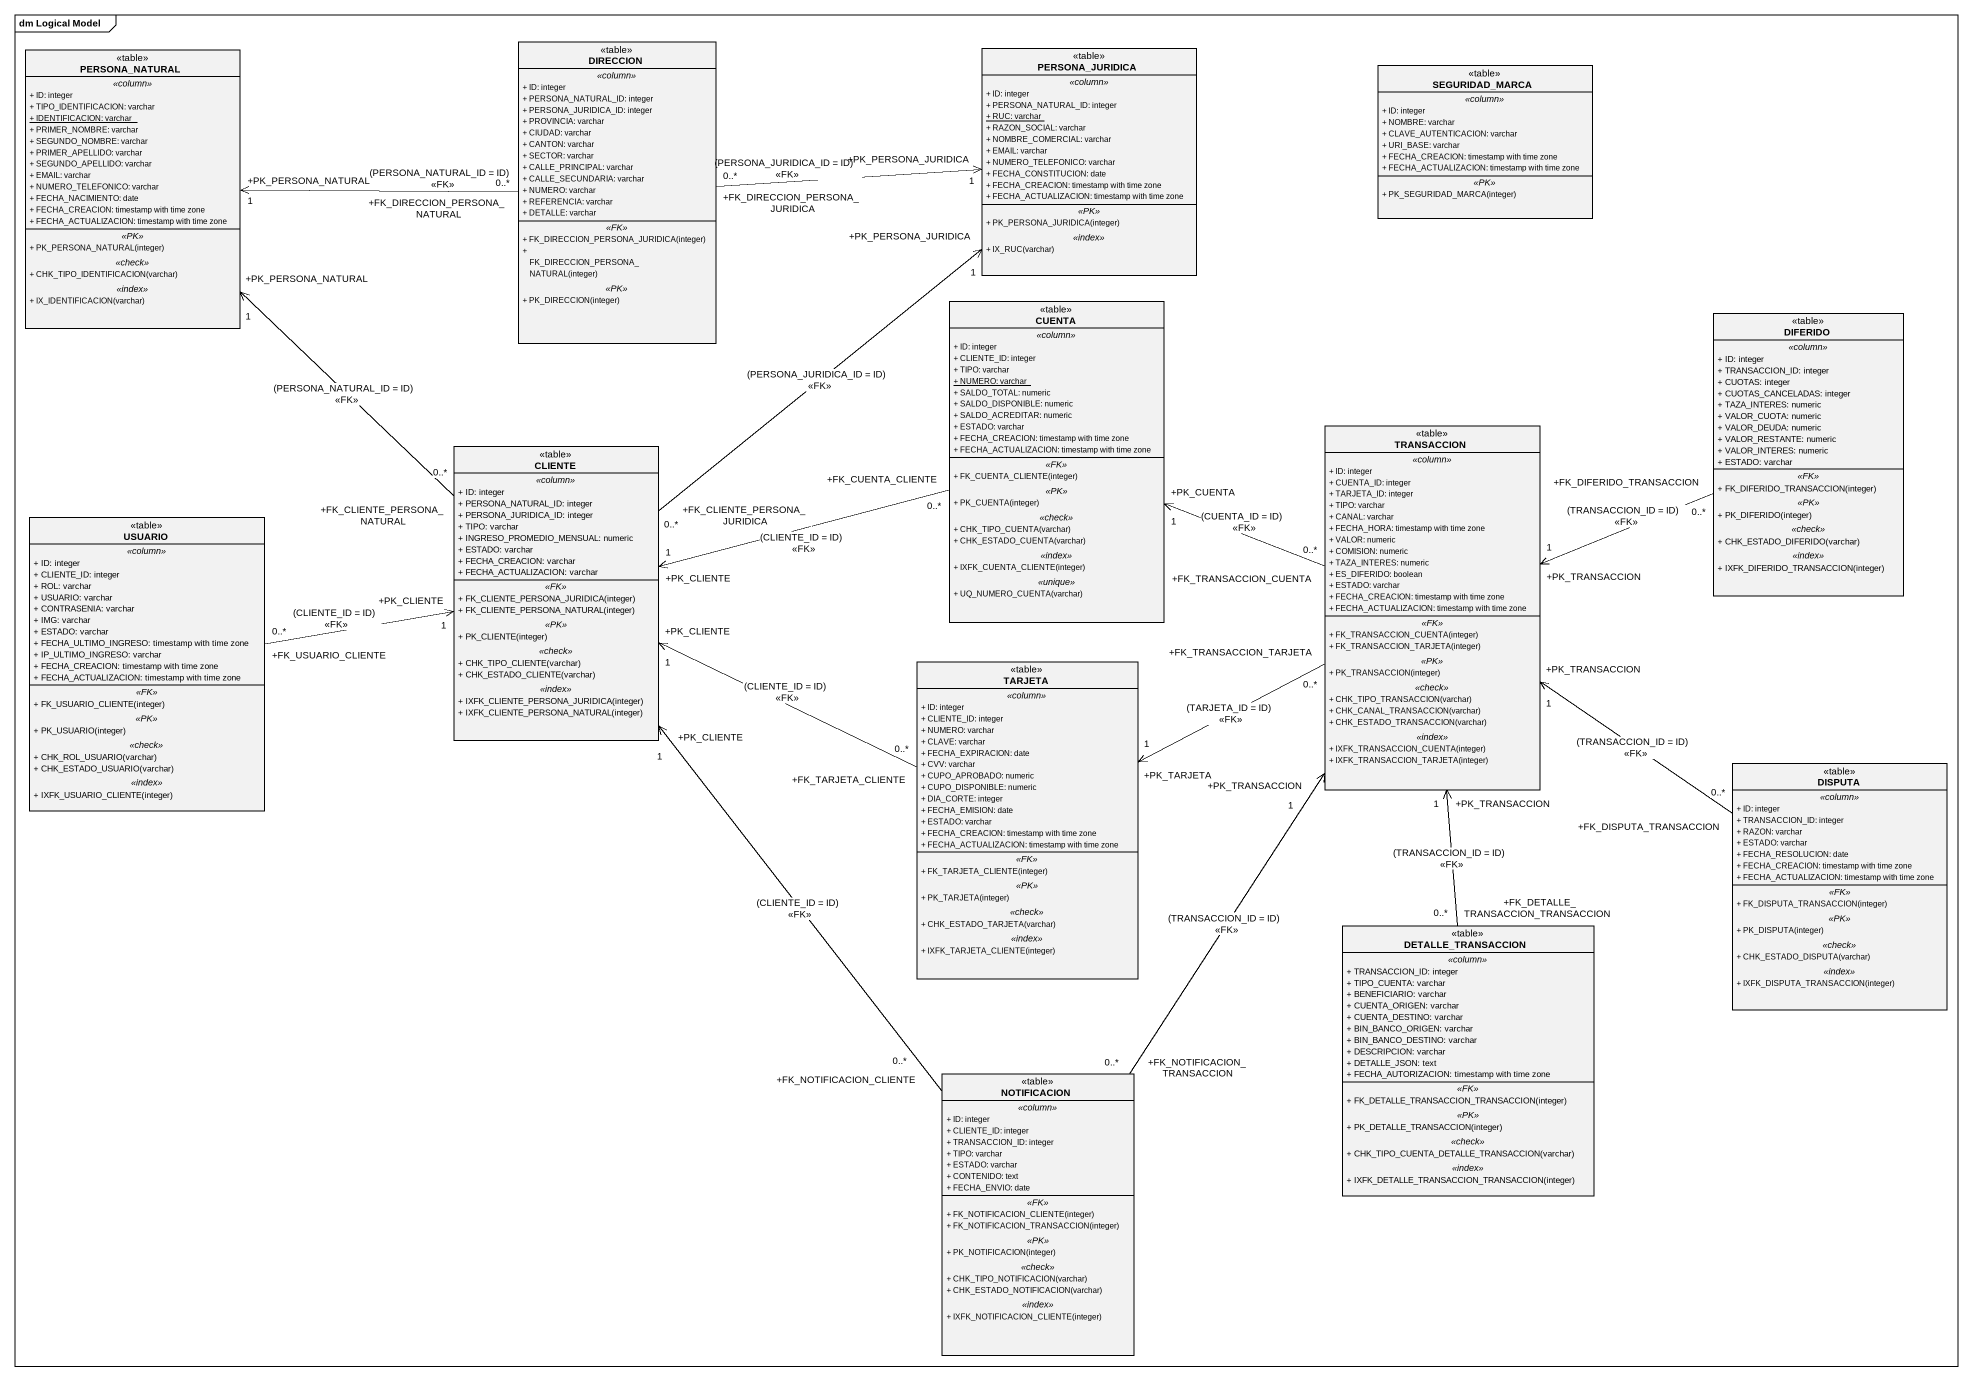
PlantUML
@startuml
mainframe dm Logical Model
hide circle
hide empty members
skinparam classAttributeIconSize 0
class PERSONA_NATURAL <<table>> {
  .. <<column>> ..
  + ID: integer
  + TIPO_IDENTIFICACION: varchar
  {static} + IDENTIFICACION: varchar
  + PRIMER_NOMBRE: varchar
  + SEGUNDO_NOMBRE: varchar
  + PRIMER_APELLIDO: varchar
  + SEGUNDO_APELLIDO: varchar
  + EMAIL: varchar
  + NUMERO_TELEFONICO: varchar
  + FECHA_NACIMIENTO: date
  + FECHA_CREACION: timestamp with time zone
  + FECHA_ACTUALIZACION: timestamp with time zone
  .. <<PK>> ..
  + PK_PERSONA_NATURAL(integer)
  .. <<check>> ..
  + CHK_TIPO_IDENTIFICACION(varchar)
  .. <<index>> ..
  + IX_IDENTIFICACION(varchar)
}
class DIRECCION <<table>> {
  .. <<column>> ..
  + ID: integer
  + PERSONA_NATURAL_ID: integer
  + PERSONA_JURIDICA_ID: integer
  + PROVINCIA: varchar
  + CIUDAD: varchar
  + CANTON: varchar
  + SECTOR: varchar
  + CALLE_PRINCIPAL: varchar
  + CALLE_SECUNDARIA: varchar
  + NUMERO: varchar
  + REFERENCIA: varchar
  + DETALLE: varchar
  .. <<FK>> ..
  + FK_DIRECCION_PERSONA_JURIDICA(integer)
  + FK_DIRECCION_PERSONA_NATURAL(integer)
  .. <<PK>> ..
  + PK_DIRECCION(integer)
}
class PERSONA_JURIDICA <<table>> {
  .. <<column>> ..
  + ID: integer
  + PERSONA_NATURAL_ID: integer
  {static} + RUC: varchar
  + RAZON_SOCIAL: varchar
  + NOMBRE_COMERCIAL: varchar
  + EMAIL: varchar
  + NUMERO_TELEFONICO: varchar
  + FECHA_CONSTITUCION: date
  + FECHA_CREACION: timestamp with time zone
  + FECHA_ACTUALIZACION: timestamp with time zone
  .. <<PK>> ..
  + PK_PERSONA_JURIDICA(integer)
  .. <<index>> ..
  + IX_RUC(varchar)
}
class SEGURIDAD_MARCA <<table>> {
  .. <<column>> ..
  + ID: integer
  + NOMBRE: varchar
  + CLAVE_AUTENTICACION: varchar
  + URI_BASE: varchar
  + FECHA_CREACION: timestamp with time zone
  + FECHA_ACTUALIZACION: timestamp with time zone
  .. <<PK>> ..
  + PK_SEGURIDAD_MARCA(integer)
}
class CUENTA <<table>> {
  .. <<column>> ..
  + ID: integer
  + CLIENTE_ID: integer
  + TIPO: varchar
  {static} + NUMERO: varchar
  + SALDO_TOTAL: numeric
  + SALDO_DISPONIBLE: numeric
  + SALDO_ACREDITAR: numeric
  + ESTADO: varchar
  + FECHA_CREACION: timestamp with time zone
  + FECHA_ACTUALIZACION: timestamp with time zone
  .. <<FK>> ..
  + FK_CUENTA_CLIENTE(integer)
  .. <<PK>> ..
  + PK_CUENTA(integer)
  .. <<check>> ..
  + CHK_TIPO_CUENTA(varchar)
  + CHK_ESTADO_CUENTA(varchar)
  .. <<index>> ..
  + IXFK_CUENTA_CLIENTE(integer)
  .. <<unique>> ..
  + UQ_NUMERO_CUENTA(varchar)
}
class DIFERIDO <<table>> {
  .. <<column>> ..
  + ID: integer
  + TRANSACCION_ID: integer
  + CUOTAS: integer
  + CUOTAS_CANCELADAS: integer
  + TAZA_INTERES: numeric
  + VALOR_CUOTA: numeric
  + VALOR_DEUDA: numeric
  + VALOR_RESTANTE: numeric
  + VALOR_INTERES: numeric
  + ESTADO: varchar
  .. <<FK>> ..
  + FK_DIFERIDO_TRANSACCION(integer)
  .. <<PK>> ..
  + PK_DIFERIDO(integer)
  .. <<check>> ..
  + CHK_ESTADO_DIFERIDO(varchar)
  .. <<index>> ..
  + IXFK_DIFERIDO_TRANSACCION(integer)
}
class CLIENTE <<table>> {
  .. <<column>> ..
  + ID: integer
  + PERSONA_NATURAL_ID: integer
  + PERSONA_JURIDICA_ID: integer
  + TIPO: varchar
  + INGRESO_PROMEDIO_MENSUAL: numeric
  + ESTADO: varchar
  + FECHA_CREACION: varchar
  + FECHA_ACTUALIZACION: varchar
  .. <<FK>> ..
  + FK_CLIENTE_PERSONA_JURIDICA(integer)
  + FK_CLIENTE_PERSONA_NATURAL(integer)
  .. <<PK>> ..
  + PK_CLIENTE(integer)
  .. <<check>> ..
  + CHK_TIPO_CLIENTE(varchar)
  + CHK_ESTADO_CLIENTE(varchar)
  .. <<index>> ..
  + IXFK_CLIENTE_PERSONA_JURIDICA(integer)
  + IXFK_CLIENTE_PERSONA_NATURAL(integer)
}
class TRANSACCION <<table>> {
  .. <<column>> ..
  + ID: integer
  + CUENTA_ID: integer
  + TARJETA_ID: integer
  + TIPO: varchar
  + CANAL: varchar
  + FECHA_HORA: timestamp with time zone
  + VALOR: numeric
  + COMISION: numeric
  + TAZA_INTERES: numeric
  + ES_DIFERIDO: boolean
  + ESTADO: varchar
  + FECHA_CREACION: timestamp with time zone
  + FECHA_ACTUALIZACION: timestamp with time zone
  .. <<FK>> ..
  + FK_TRANSACCION_CUENTA(integer)
  + FK_TRANSACCION_TARJETA(integer)
  .. <<PK>> ..
  + PK_TRANSACCION(integer)
  .. <<check>> ..
  + CHK_TIPO_TRANSACCION(varchar)
  + CHK_CANAL_TRANSACCION(varchar)
  + CHK_ESTADO_TRANSACCION(varchar)
  .. <<index>> ..
  + IXFK_TRANSACCION_CUENTA(integer)
  + IXFK_TRANSACCION_TARJETA(integer)
}
class USUARIO <<table>> {
  .. <<column>> ..
  + ID: integer
  + CLIENTE_ID: integer
  + ROL: varchar
  + USUARIO: varchar
  + CONTRASENIA: varchar
  + IMG: varchar
  + ESTADO: varchar
  + FECHA_ULTIMO_INGRESO: timestamp with time zone
  + IP_ULTIMO_INGRESO: varchar
  + FECHA_CREACION: timestamp with time zone
  + FECHA_ACTUALIZACION: timestamp with time zone
  .. <<FK>> ..
  + FK_USUARIO_CLIENTE(integer)
  .. <<PK>> ..
  + PK_USUARIO(integer)
  .. <<check>> ..
  + CHK_ROL_USUARIO(varchar)
  + CHK_ESTADO_USUARIO(varchar)
  .. <<index>> ..
  + IXFK_USUARIO_CLIENTE(integer)
}
class TARJETA <<table>> {
  .. <<column>> ..
  + ID: integer
  + CLIENTE_ID: integer
  + NUMERO: varchar
  + CLAVE: varchar
  + FECHA_EXPIRACION: date
  + CVV: varchar
  + CUPO_APROBADO: numeric
  + CUPO_DISPONIBLE: numeric
  + DIA_CORTE: integer
  + FECHA_EMISION: date
  + ESTADO: varchar
  + FECHA_CREACION: timestamp with time zone
  + FECHA_ACTUALIZACION: timestamp with time zone
  .. <<FK>> ..
  + FK_TARJETA_CLIENTE(integer)
  .. <<PK>> ..
  + PK_TARJETA(integer)
  .. <<check>> ..
  + CHK_ESTADO_TARJETA(varchar)
  .. <<index>> ..
  + IXFK_TARJETA_CLIENTE(integer)
}
class DISPUTA <<table>> {
  .. <<column>> ..
  + ID: integer
  + TRANSACCION_ID: integer
  + RAZON: varchar
  + ESTADO: varchar
  + FECHA_RESOLUCION: date
  + FECHA_CREACION: timestamp with time zone
  + FECHA_ACTUALIZACION: timestamp with time zone
  .. <<FK>> ..
  + FK_DISPUTA_TRANSACCION(integer)
  .. <<PK>> ..
  + PK_DISPUTA(integer)
  .. <<check>> ..
  + CHK_ESTADO_DISPUTA(varchar)
  .. <<index>> ..
  + IXFK_DISPUTA_TRANSACCION(integer)
}
class DETALLE_TRANSACCION <<table>> {
  .. <<column>> ..
  + TRANSACCION_ID: integer
  + TIPO_CUENTA: varchar
  + BENEFICIARIO: varchar
  + CUENTA_ORIGEN: varchar
  + CUENTA_DESTINO: varchar
  + BIN_BANCO_ORIGEN: varchar
  + BIN_BANCO_DESTINO: varchar
  + DESCRIPCION: varchar
  + DETALLE_JSON: text
  + FECHA_AUTORIZACION: timestamp with time zone
  .. <<FK>> ..
  + FK_DETALLE_TRANSACCION_TRANSACCION(integer)
  .. <<PK>> ..
  + PK_DETALLE_TRANSACCION(integer)
  .. <<check>> ..
  + CHK_TIPO_CUENTA_DETALLE_TRANSACCION(varchar)
  .. <<index>> ..
  + IXFK_DETALLE_TRANSACCION_TRANSACCION(integer)
}
class NOTIFICACION <<table>> {
  .. <<column>> ..
  + ID: integer
  + CLIENTE_ID: integer
  + TRANSACCION_ID: integer
  + TIPO: varchar
  + ESTADO: varchar
  + CONTENIDO: text
  + FECHA_ENVIO: date
  .. <<FK>> ..
  + FK_NOTIFICACION_CLIENTE(integer)
  + FK_NOTIFICACION_TRANSACCION(integer)
  .. <<PK>> ..
  + PK_NOTIFICACION(integer)
  .. <<check>> ..
  + CHK_TIPO_NOTIFICACION(varchar)
  + CHK_ESTADO_NOTIFICACION(varchar)
  .. <<index>> ..
  + IXFK_NOTIFICACION_CLIENTE(integer)
}
DIRECCION "+FK_DIRECCION_PERSONA_NATURAL\n0..*" -left-> "+PK_PERSONA_NATURAL\n1" PERSONA_NATURAL : (PERSONA_NATURAL_ID = ID)\n<<FK>>
DIRECCION "+FK_DIRECCION_PERSONA_JURIDICA\n0..*" -right-> "+PK_PERSONA_JURIDICA\n1" PERSONA_JURIDICA : (PERSONA_JURIDICA_ID = ID)\n<<FK>>
CUENTA "+FK_CUENTA_CLIENTE\n0..*" -left-> "+PK_CLIENTE\n1" CLIENTE : (CLIENTE_ID = ID)\n<<FK>>
DIFERIDO "+FK_DIFERIDO_TRANSACCION\n0..*" -left-> "+PK_TRANSACCION\n1" TRANSACCION : (TRANSACCION_ID = ID)\n<<FK>>
CLIENTE "+FK_CLIENTE_PERSONA_NATURAL\n0..*" -up-> "+PK_PERSONA_NATURAL\n1" PERSONA_NATURAL : (PERSONA_NATURAL_ID = ID)\n<<FK>>
CLIENTE "+FK_CLIENTE_PERSONA_JURIDICA\n0..*" -up-> "+PK_PERSONA_JURIDICA\n1" PERSONA_JURIDICA : (PERSONA_JURIDICA_ID = ID)\n<<FK>>
TRANSACCION "+FK_TRANSACCION_CUENTA\n0..*" -left-> "+PK_CUENTA\n1" CUENTA : (CUENTA_ID = ID)\n<<FK>>
TRANSACCION "+FK_TRANSACCION_TARJETA\n0..*" -left-> "+PK_TARJETA\n1" TARJETA : (TARJETA_ID = ID)\n<<FK>>
USUARIO "+FK_USUARIO_CLIENTE\n0..*" -right-> "+PK_CLIENTE\n1" CLIENTE : (CLIENTE_ID = ID)\n<<FK>>
TARJETA "+FK_TARJETA_CLIENTE\n0..*" -left-> "+PK_CLIENTE\n1" CLIENTE : (CLIENTE_ID = ID)\n<<FK>>
DISPUTA "+FK_DISPUTA_TRANSACCION\n0..*" -up-> "+PK_TRANSACCION\n1" TRANSACCION : (TRANSACCION_ID = ID)\n<<FK>>
DETALLE_TRANSACCION "+FK_DETALLE_TRANSACCION_TRANSACCION\n0..*" -up-> "+PK_TRANSACCION\n1" TRANSACCION : (TRANSACCION_ID = ID)\n<<FK>>
NOTIFICACION "+FK_NOTIFICACION_CLIENTE\n0..*" -up-> "+PK_CLIENTE\n1" CLIENTE : (CLIENTE_ID = ID)\n<<FK>>
NOTIFICACION "+FK_NOTIFICACION_TRANSACCION\n0..*" -up-> "+PK_TRANSACCION\n1" TRANSACCION : (TRANSACCION_ID = ID)\n<<FK>>
@enduml
